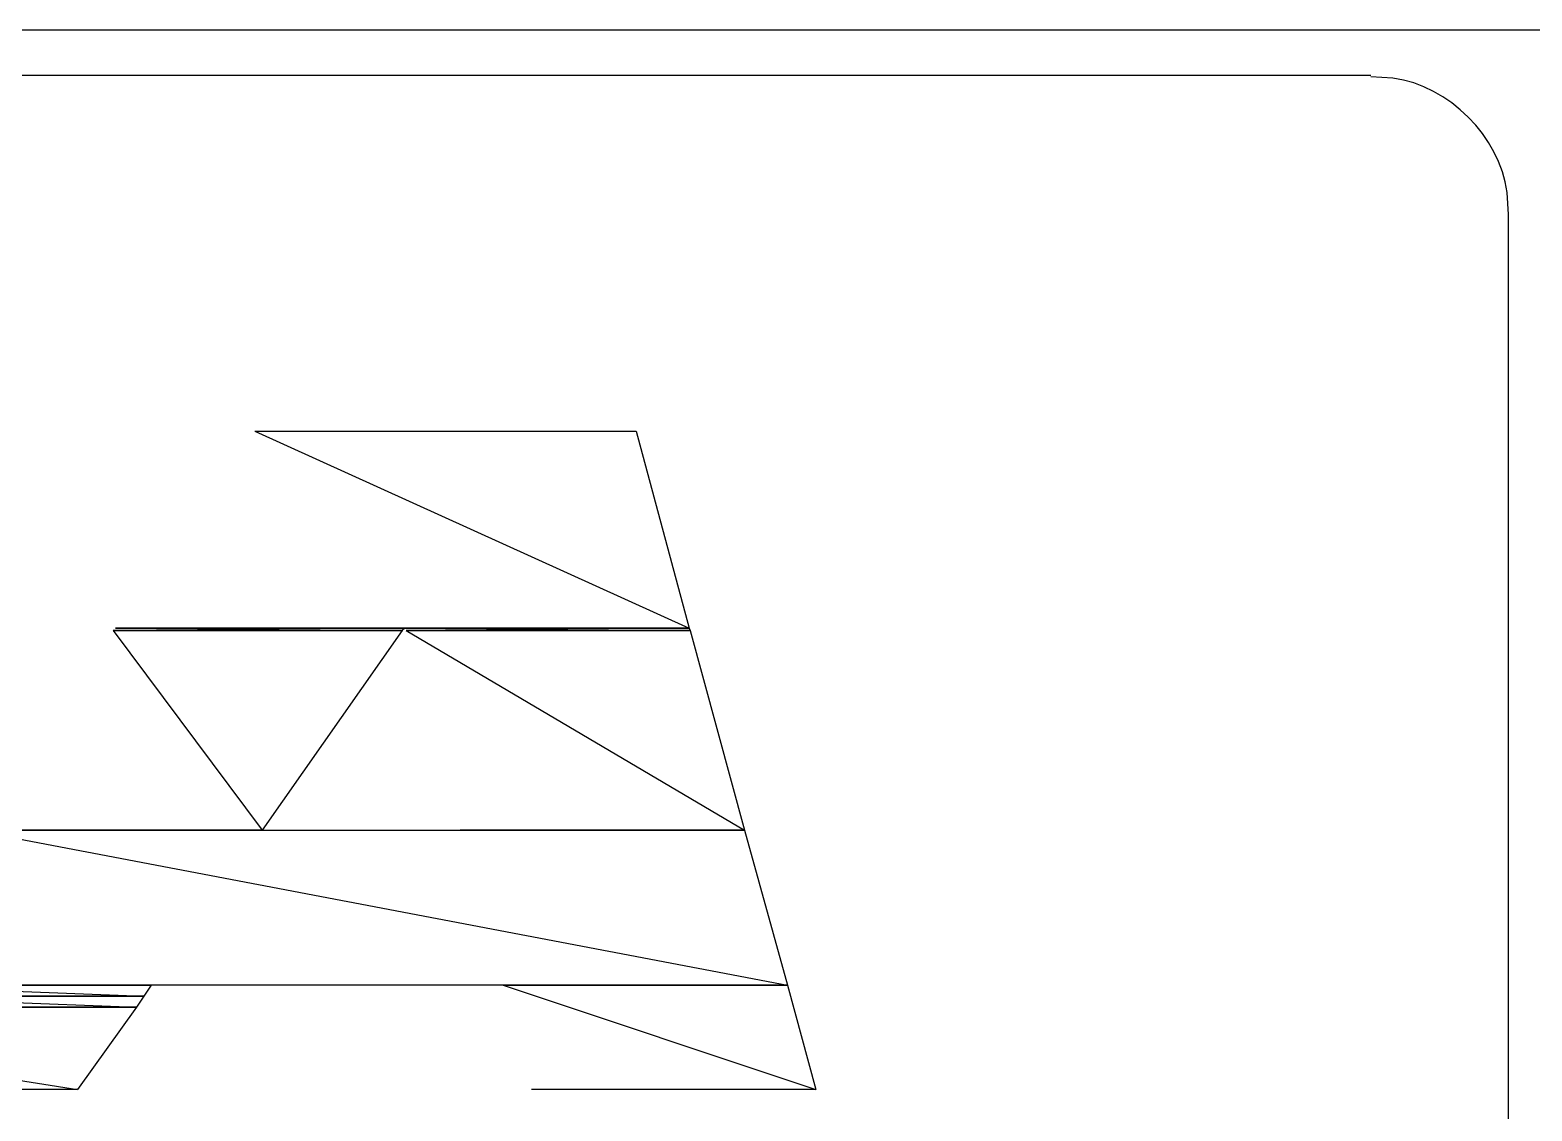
# Model space of a CAD drawing. Header units: millimetres. Extents: x 14 to 201, y 16 to 268.
# Drawn here: x 126.59 to 152.42, y 33.65 to 52.24 of the extents above; entities that cross this region are included whole.
import ezdxf

# ---------------------------------------------------------------- set-up
doc = ezdxf.new("R2010")
doc.units = ezdxf.units.MM
doc.layers.get('0').update_dxf_attribs({"linetype": 'CONTINUOUS'})

msp = doc.modelspace()

# ---------------------------------------------------------------- linework, layer by layer
at = {"color": 0}
for p, q in [((198.121, 52.2386), (17.0174, 52.2386)), ((149.648, 51.4558), (16.214, 51.4558)), ((150.03, 51.4131), (149.648, 51.4354)), ((152.02, 49.0636), (151.997, 49.4453)), ((152.02, 18.0123), (152.02, 49.0636)), ((130.451, 45.339), (137.922, 41.953)), ((130.451, 45.339), (137.011, 45.339)), ((137.011, 45.339), (137.922, 41.953)), ((132.99, 41.9104), (128.016, 41.9104)), ((128.016, 41.9104), (130.578, 38.4803)), ((128.016, 41.9104), (132.99, 41.9104)), ((137.922, 41.953), (128.058, 41.953)), ((128.058, 41.953), (132.99, 41.9104)), ((128.058, 41.953), (133.033, 41.953)), ((132.99, 41.9104), (130.578, 38.4803)), ((133.033, 41.953), (132.99, 41.9104)), ((133.033, 41.953), (137.943, 41.9104)), ((133.033, 41.953), (137.922, 41.953)), ((137.943, 41.9104), (133.054, 41.9104)), ((133.054, 41.9104), (138.875, 38.4803)), ((133.054, 41.9104), (137.943, 41.9104)), ((137.922, 41.953), (137.943, 41.9104)), ((137.943, 41.9104), (138.875, 38.4803)), ((130.578, 38.4803), (125.603, 38.4803)), ((125.603, 38.4803), (139.616, 35.814)), ((125.603, 38.4803), (138.875, 38.4803)), ((138.875, 38.4803), (133.985, 38.4803)), ((138.875, 38.4803), (139.616, 35.814)), ((139.616, 35.814), (123.698, 35.814)), ((123.698, 35.814), (128.545, 35.6235)), ((123.698, 35.814), (128.671, 35.814)), ((128.671, 35.814), (128.545, 35.6235)), ((134.725, 35.814), (140.103, 34.0155)), ((134.725, 35.814), (139.616, 35.814)), ((139.616, 35.814), (140.103, 34.0155)), ((118.617, 35.4334), (127.403, 34.0155)), ((118.617, 35.4334), (128.418, 35.4334)), ((128.418, 35.4334), (123.445, 35.4334)), ((128.545, 35.6235), (123.571, 35.6235)), ((123.571, 35.6235), (128.418, 35.4334)), ((123.571, 35.6235), (128.545, 35.6235)), ((128.418, 35.4334), (127.403, 34.0155)), ((128.545, 35.6235), (128.418, 35.4334)), ((127.403, 34.0155), (118.617, 34.0155)), ((140.103, 34.0155), (135.213, 34.0155))]:
    msp.add_line(p, q, dxfattribs=at)
msp.add_open_spline([(151.997, 49.4453), (151.86, 50.4155), (151, 51.2755), (150.03, 51.4131)], degree=3, dxfattribs=at)

doc.saveas('drawing.dxf')
